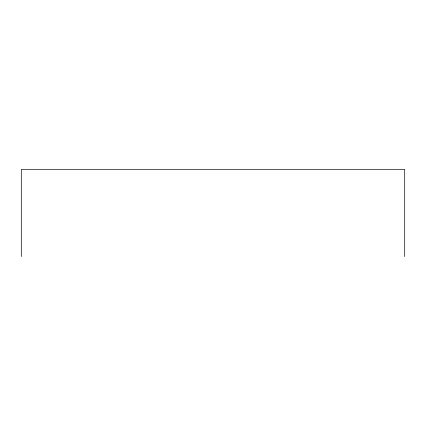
<?xml version="1.0" encoding="UTF-8"?>
<svg xmlns="http://www.w3.org/2000/svg" width="426" height="426" viewBox="0 0 426 426"><rect width="100%" height="100%" fill="white"/><g stroke="black" fill="none" stroke-linecap="round" stroke-linejoin="round"><path stroke-width="0.64" d="M404.7 256.558L404.7 169.441L21.3 169.441L21.3 256.558"/></g></svg>
